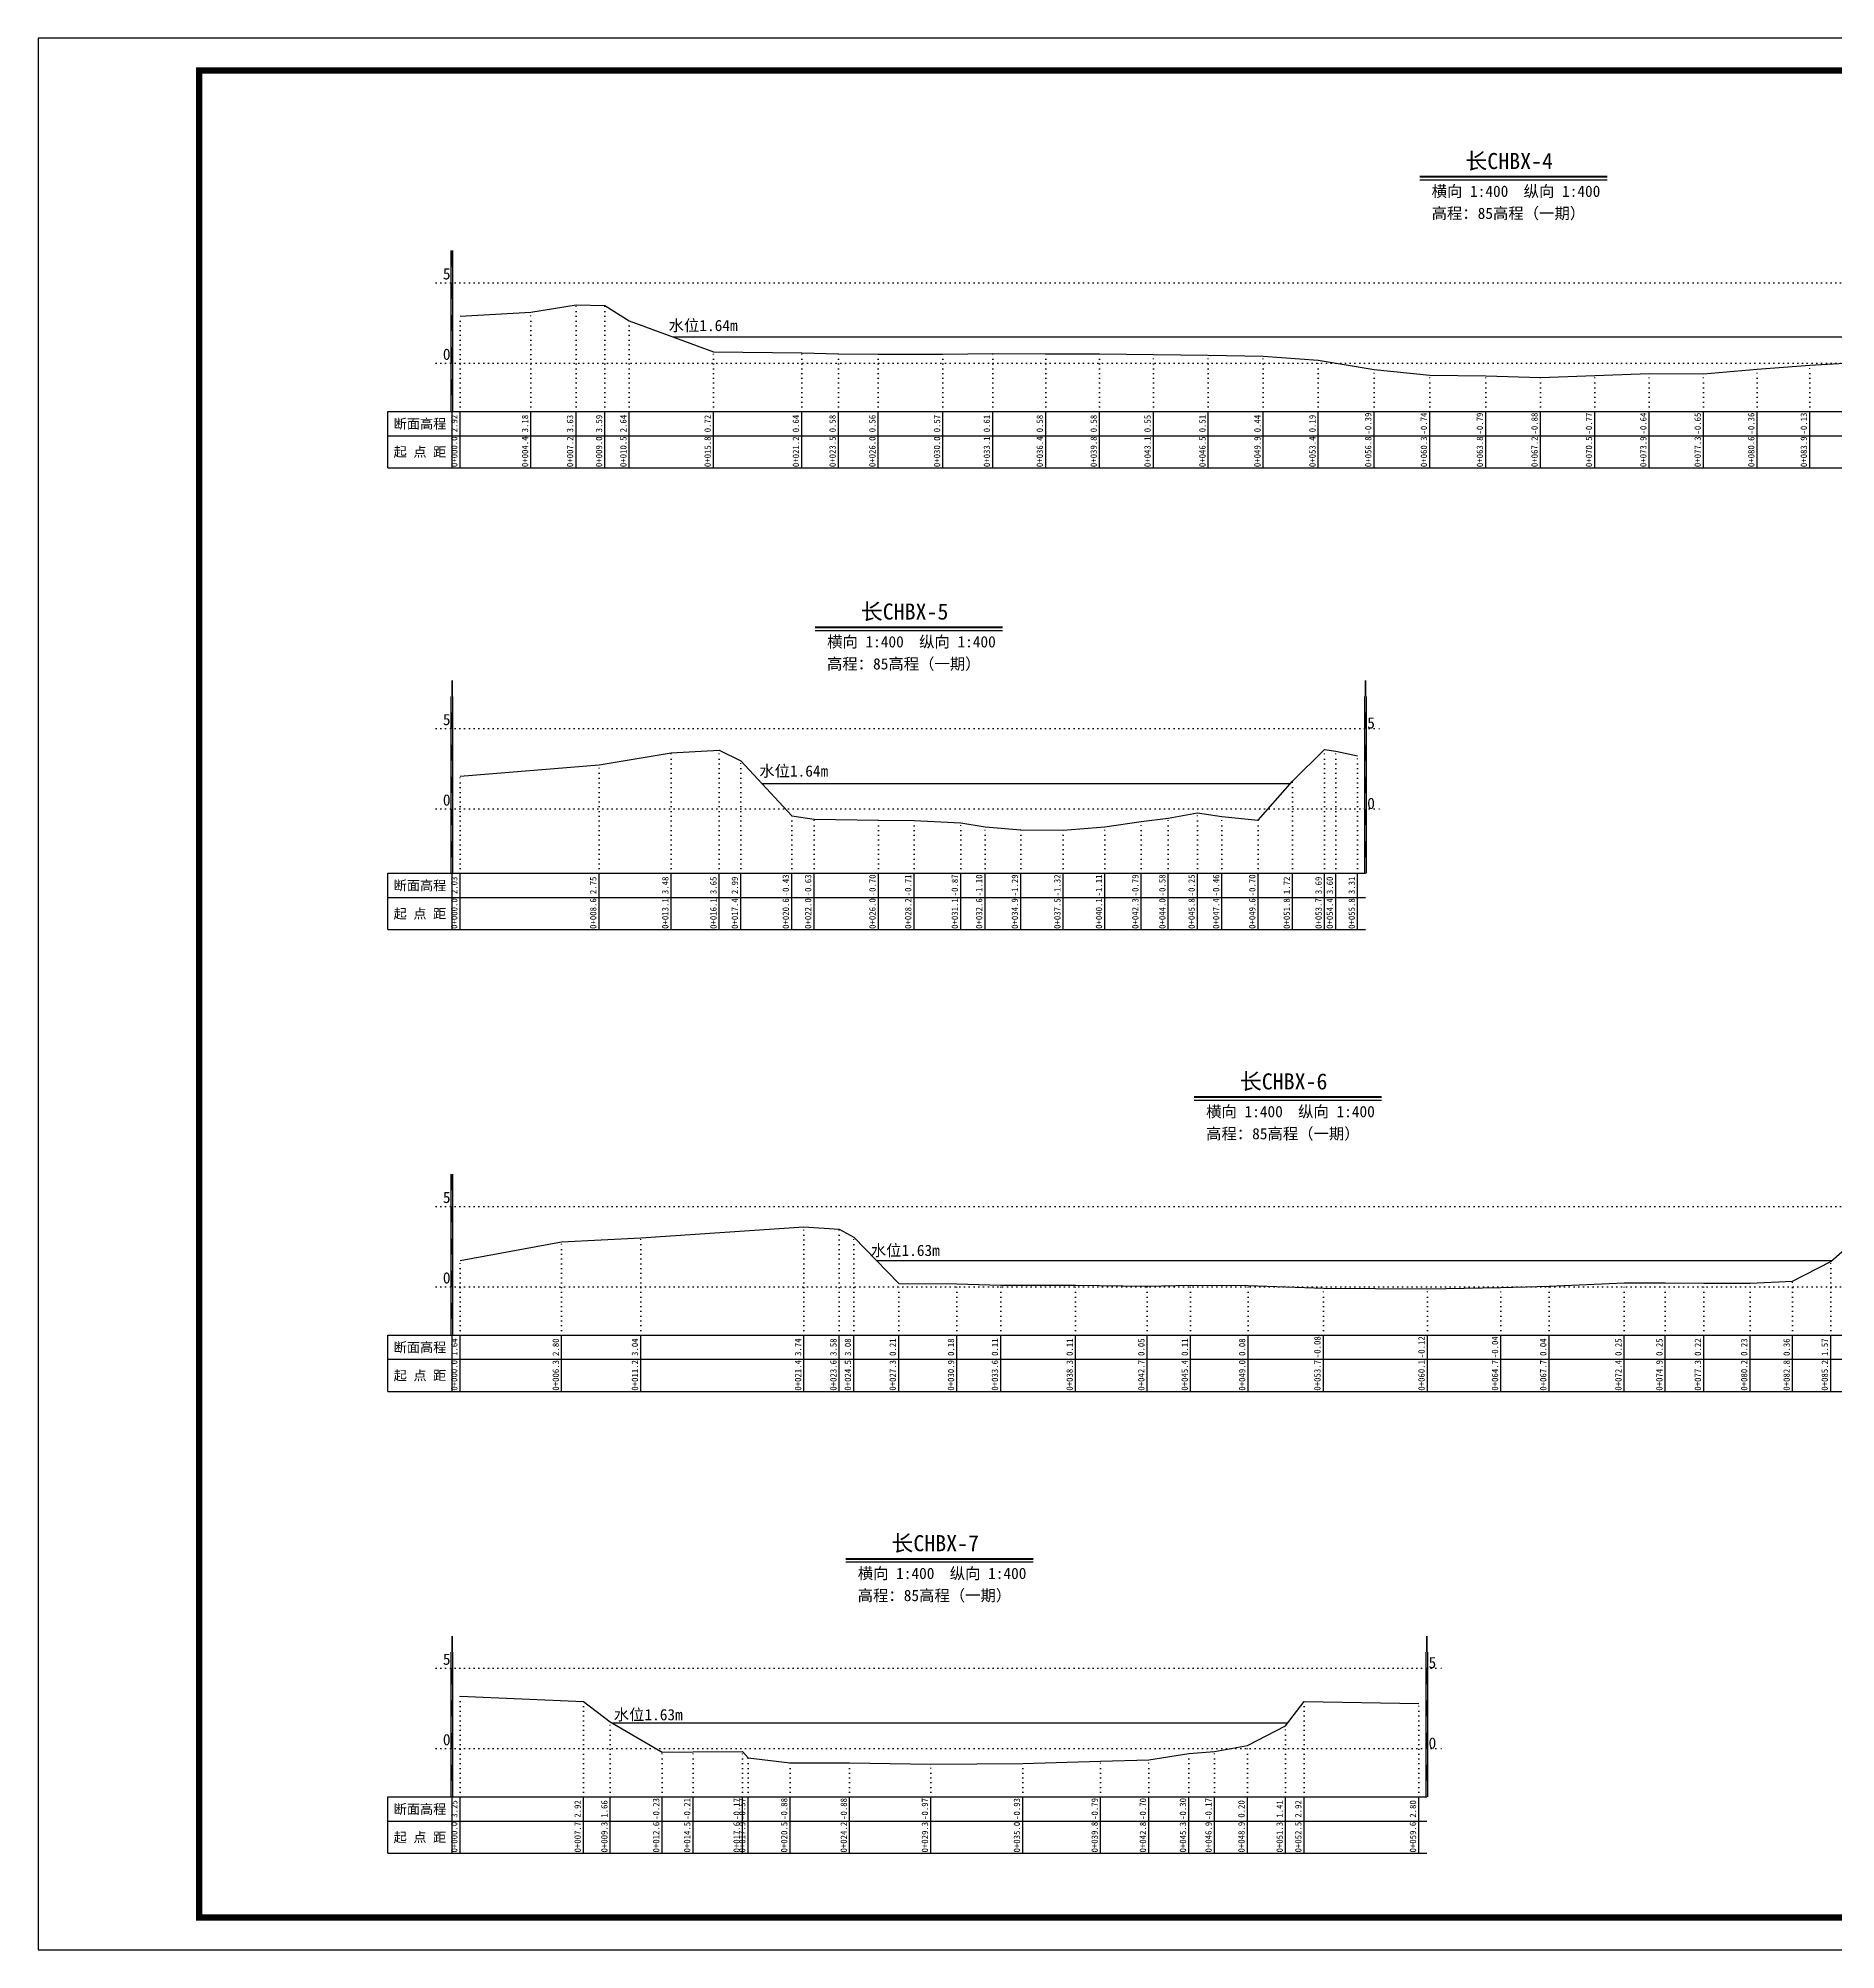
# Model space of a CAD drawing. Header units: millimetres. Extents: x 519117 to 522689, y 3371934 to 3372232.
# Drawn here: x 519566.9 to 519846.3, y 3371934.2 to 3372231.2 of the extents above; entities that cross this region are included whole.
import ezdxf
from ezdxf.enums import TextEntityAlignment as Align

# ---------------------------------------------------------------- set-up
doc = ezdxf.new("R2010")
doc.units = ezdxf.units.MM
doc.header["$LTSCALE"] = 0.4
doc.header["$MEASUREMENT"] = 0
doc.linetypes.add('X4', pattern=[1.6, 0, -1.6])
for name, color, linetype in [('DMX', 1, 'Continuous'), ('zdm1', 5, 'Continuous'), ('ZDMT5', 3, 'Continuous'), ('图框', 7, 'Continuous'), ('断面名称', 5, 'Continuous'), ('比例尺', 3, 'Continuous'), ('水位', 7, 'Continuous')]:
    doc.layers.add(name, color=color, linetype=linetype)
doc.styles.add('HDM', font='仿宋_GB2312.ttf')

msp = doc.modelspace()

# ---------------------------------------------------------------- linework, layer by layer
at = {"layer": 'DMX', "linetype": 'Continuous', "flags": 128}
for points in [[(519632.46, 3372187.97), (519643.46, 3372188.62), (519650.46, 3372189.75), (519654.96, 3372189.65), (519658.73, 3372187.27), (519671.83, 3372182.47), (519685.56, 3372182.27), (519691.26, 3372182.12), (519697.43, 3372182.07), (519707.48, 3372182.1), (519715.23, 3372182.2), (519723.46, 3372182.12), (519731.83, 3372182.12), (519740.21, 3372182.05), (519748.73, 3372181.95), (519757.28, 3372181.77), (519765.83, 3372181.15), (519774.51, 3372179.7), (519783.16, 3372178.82), (519791.86, 3372178.7), (519800.36, 3372178.47), (519808.81, 3372178.75), (519817.26, 3372179.07), (519825.71, 3372179.05), (519834.03, 3372179.77), (519842.21, 3372180.35), (519850.36, 3372180.85)], [(519632.46, 3372116.5), (519654.06, 3372118.3), (519665.26, 3372120.12), (519672.73, 3372120.55), (519676.06, 3372118.9), (519683.98, 3372110.35), (519687.46, 3372109.85), (519697.46, 3372109.67), (519703.01, 3372109.65), (519710.26, 3372109.25), (519714.03, 3372108.67), (519719.58, 3372108.2), (519726.18, 3372108.12), (519732.66, 3372108.65), (519738.31, 3372109.45), (519742.51, 3372109.97), (519747.06, 3372110.8), (519750.86, 3372110.27), (519756.48, 3372109.67), (519761.83, 3372115.72), (519766.78, 3372120.65), (519768.53, 3372120.42), (519771.93, 3372119.7)], [(519632.46, 3372041.27), (519648.23, 3372044.17), (519660.53, 3372044.77), (519685.88, 3372046.52), (519691.38, 3372046.12), (519693.63, 3372044.87), (519700.61, 3372037.7), (519709.66, 3372037.62), (519716.48, 3372037.45), (519728.11, 3372037.45), (519739.23, 3372037.3), (519745.98, 3372037.45), (519754.91, 3372037.37), (519766.61, 3372036.97), (519782.78, 3372036.87), (519794.21, 3372037.07), (519801.71, 3372037.27), (519813.38, 3372037.8), (519819.76, 3372037.8), (519825.73, 3372037.72), (519832.93, 3372037.75), (519839.53, 3372038.07), (519845.46, 3372041.1), (519848.51, 3372043.75)], [(519632.46, 3371973.55), (519651.63, 3371972.72), (519655.78, 3371969.57), (519663.83, 3371964.85), (519668.66, 3371964.9), (519676.33, 3371965), (519677.21, 3371964), (519683.73, 3371963.22), (519692.98, 3371963.22), (519705.61, 3371963), (519719.91, 3371963.1), (519731.98, 3371963.45), (519739.48, 3371963.67), (519745.71, 3371964.67), (519749.68, 3371965), (519754.81, 3371965.92), (519760.73, 3371968.95), (519763.63, 3371972.72), (519781.46, 3371972.42)]]:
    msp.add_lwpolyline(points, dxfattribs=at)
at = {"layer": 'zdm1', "linetype": 'Continuous'}
for p, q in [((519631.08, 3372173.17), (519631.08, 3372198.17)), ((519631.33, 3372173.17), (519631.33, 3372198.17)), ((519621.21, 3372164.42), (519621.21, 3372173.17)), ((519621.21, 3372173.17), (519632.46, 3372173.17)), ((519631.21, 3372164.42), (519631.21, 3372173.17)), ((519632.46, 3372173.17), (519961.11, 3372173.17)), ((519621.21, 3372169.42), (519961.11, 3372169.42)), ((519621.21, 3372164.42), (519961.11, 3372164.42)), ((519631.08, 3372101.42), (519631.08, 3372128.92)), ((519631.33, 3372101.42), (519631.33, 3372128.92)), ((519773.06, 3372101.42), (519773.06, 3372128.92)), ((519773.31, 3372101.42), (519773.31, 3372128.92)), ((519621.21, 3372092.67), (519621.21, 3372101.42)), ((519621.21, 3372101.42), (519632.46, 3372101.42)), ((519631.21, 3372092.67), (519631.21, 3372101.42)), ((519632.46, 3372101.42), (519773.18, 3372101.42)), ((519621.21, 3372097.67), (519773.18, 3372097.67)), ((519621.21, 3372092.67), (519773.18, 3372092.67)), ((519631.08, 3372029.67), (519631.08, 3372054.67)), ((519631.33, 3372029.67), (519631.33, 3372054.67)), ((519621.21, 3372020.92), (519621.21, 3372029.67)), ((519621.21, 3372029.67), (519632.46, 3372029.67)), ((519631.21, 3372020.92), (519631.21, 3372029.67)), ((519632.46, 3372029.67), (519891.01, 3372029.67)), ((519621.21, 3372025.92), (519891.01, 3372025.92)), ((519621.21, 3372020.92), (519891.01, 3372020.92)), ((519631.08, 3371957.92), (519631.08, 3371980.42)), ((519631.33, 3371957.92), (519631.33, 3371980.42)), ((519782.58, 3371957.92), (519782.58, 3371980.42)), ((519782.83, 3371957.92), (519782.83, 3371980.42)), ((519621.21, 3371949.17), (519621.21, 3371957.92)), ((519621.21, 3371957.92), (519632.46, 3371957.92)), ((519631.21, 3371949.17), (519631.21, 3371957.92)), ((519632.46, 3371957.92), (519782.71, 3371957.92)), ((519621.21, 3371954.17), (519782.71, 3371954.17)), ((519621.21, 3371949.17), (519782.71, 3371949.17))]:
    msp.add_line(p, q, dxfattribs=at)
at = {"layer": 'zdm1', "linetype": 'X4'}
for p, q in [((519628.71, 3372193.17), (519963.61, 3372193.17)), ((519628.71, 3372180.67), (519963.61, 3372180.67)), ((519628.71, 3372123.92), (519775.68, 3372123.92)), ((519628.71, 3372111.42), (519775.68, 3372111.42)), ((519628.71, 3372049.67), (519893.51, 3372049.67)), ((519628.71, 3372037.17), (519893.51, 3372037.17)), ((519628.71, 3371977.92), (519785.21, 3371977.92)), ((519628.71, 3371965.42), (519785.21, 3371965.42))]:
    msp.add_line(p, q, dxfattribs=at)
at = {"layer": 'zdm1', "linetype": 'Continuous', "flags": 128}
for points in [[(519631.21, 3372195.67, 0.25, 0.25, 0), (519631.21, 3372198.17, 0.25, 0.25, 0)], [(519631.21, 3372190.67, 0.25, 0.25, 0), (519631.21, 3372193.17, 0.25, 0.25, 0)], [(519631.21, 3372185.67, 0.25, 0.25, 0), (519631.21, 3372188.17, 0.25, 0.25, 0)], [(519631.21, 3372180.67, 0.25, 0.25, 0), (519631.21, 3372183.17, 0.25, 0.25, 0)], [(519631.21, 3372175.67, 0.25, 0.25, 0), (519631.21, 3372178.17, 0.25, 0.25, 0)], [(519631.21, 3372128.92, 0.25, 0.25, 0), (519631.21, 3372131.42, 0.25, 0.25, 0)], [(519773.18, 3372128.92, 0.25, 0.25, 0), (519773.18, 3372131.42, 0.25, 0.25, 0)], [(519631.21, 3372123.92, 0.25, 0.25, 0), (519631.21, 3372126.42, 0.25, 0.25, 0)], [(519773.18, 3372123.92, 0.25, 0.25, 0), (519773.18, 3372126.42, 0.25, 0.25, 0)], [(519631.21, 3372118.92, 0.25, 0.25, 0), (519631.21, 3372121.42, 0.25, 0.25, 0)], [(519773.18, 3372118.92, 0.25, 0.25, 0), (519773.18, 3372121.42, 0.25, 0.25, 0)], [(519631.21, 3372113.92, 0.25, 0.25, 0), (519631.21, 3372116.42, 0.25, 0.25, 0)], [(519773.18, 3372113.92, 0.25, 0.25, 0), (519773.18, 3372116.42, 0.25, 0.25, 0)], [(519631.21, 3372108.92, 0.25, 0.25, 0), (519631.21, 3372111.42, 0.25, 0.25, 0)], [(519773.18, 3372108.92, 0.25, 0.25, 0), (519773.18, 3372111.42, 0.25, 0.25, 0)], [(519631.21, 3372103.92, 0.25, 0.25, 0), (519631.21, 3372106.42, 0.25, 0.25, 0)], [(519773.18, 3372103.92, 0.25, 0.25, 0), (519773.18, 3372106.42, 0.25, 0.25, 0)], [(519631.21, 3372052.17, 0.25, 0.25, 0), (519631.21, 3372054.67, 0.25, 0.25, 0)], [(519631.21, 3372047.17, 0.25, 0.25, 0), (519631.21, 3372049.67, 0.25, 0.25, 0)], [(519631.21, 3372042.17, 0.25, 0.25, 0), (519631.21, 3372044.67, 0.25, 0.25, 0)], [(519631.21, 3372037.17, 0.25, 0.25, 0), (519631.21, 3372039.67, 0.25, 0.25, 0)], [(519631.21, 3372032.17, 0.25, 0.25, 0), (519631.21, 3372034.67, 0.25, 0.25, 0)], [(519631.21, 3371980.42, 0.25, 0.25, 0), (519631.21, 3371982.92, 0.25, 0.25, 0)], [(519782.71, 3371980.42, 0.25, 0.25, 0), (519782.71, 3371982.92, 0.25, 0.25, 0)], [(519631.21, 3371975.42, 0.25, 0.25, 0), (519631.21, 3371977.92, 0.25, 0.25, 0)], [(519782.71, 3371975.42, 0.25, 0.25, 0), (519782.71, 3371977.92, 0.25, 0.25, 0)], [(519631.21, 3371970.42, 0.25, 0.25, 0), (519631.21, 3371972.92, 0.25, 0.25, 0)], [(519782.71, 3371970.42, 0.25, 0.25, 0), (519782.71, 3371972.92, 0.25, 0.25, 0)], [(519631.21, 3371965.42, 0.25, 0.25, 0), (519631.21, 3371967.92, 0.25, 0.25, 0)], [(519782.71, 3371965.42, 0.25, 0.25, 0), (519782.71, 3371967.92, 0.25, 0.25, 0)], [(519631.21, 3371960.42, 0.25, 0.25, 0), (519631.21, 3371962.92, 0.25, 0.25, 0)], [(519782.71, 3371960.42, 0.25, 0.25, 0), (519782.71, 3371962.92, 0.25, 0.25, 0)]]:
    msp.add_lwpolyline(points, format="xyseb", dxfattribs=at)
at = {"layer": 'ZDMT5', "linetype": 'X4'}
for p, q in [((519643.46, 3372173.17), (519643.46, 3372188.62)), ((519650.46, 3372173.17), (519650.46, 3372189.75)), ((519654.96, 3372173.17), (519654.96, 3372189.65)), ((519632.46, 3372173.17), (519632.46, 3372187.97)), ((519658.73, 3372173.17), (519658.73, 3372187.27)), ((519671.83, 3372173.17), (519671.83, 3372182.47)), ((519685.56, 3372173.17), (519685.56, 3372182.27)), ((519691.26, 3372173.17), (519691.26, 3372182.12)), ((519697.43, 3372173.17), (519697.43, 3372182.07)), ((519707.48, 3372173.17), (519707.48, 3372182.1)), ((519715.23, 3372173.17), (519715.23, 3372182.2)), ((519723.46, 3372173.17), (519723.46, 3372182.12)), ((519731.83, 3372173.17), (519731.83, 3372182.12)), ((519740.21, 3372173.17), (519740.21, 3372182.05)), ((519748.73, 3372173.17), (519748.73, 3372181.95)), ((519757.28, 3372173.17), (519757.28, 3372181.77)), ((519765.83, 3372173.17), (519765.83, 3372181.15)), ((519774.51, 3372173.17), (519774.51, 3372179.7)), ((519834.03, 3372173.17), (519834.03, 3372179.77)), ((519842.21, 3372173.17), (519842.21, 3372180.35)), ((519783.16, 3372173.17), (519783.16, 3372178.82)), ((519791.86, 3372173.17), (519791.86, 3372178.7)), ((519800.36, 3372173.17), (519800.36, 3372178.47)), ((519808.81, 3372173.17), (519808.81, 3372178.75)), ((519817.26, 3372173.17), (519817.26, 3372179.07)), ((519825.71, 3372173.17), (519825.71, 3372179.05)), ((519672.73, 3372101.42), (519672.73, 3372120.55)), ((519766.78, 3372101.42), (519766.78, 3372120.65)), ((519768.53, 3372101.42), (519768.53, 3372120.42)), ((519654.06, 3372101.42), (519654.06, 3372118.3)), ((519665.26, 3372101.42), (519665.26, 3372120.12)), ((519676.06, 3372101.42), (519676.06, 3372118.9)), ((519771.93, 3372101.42), (519771.93, 3372119.7)), ((519632.46, 3372101.42), (519632.46, 3372116.5)), ((519761.83, 3372101.42), (519761.83, 3372115.72)), ((519683.98, 3372101.42), (519683.98, 3372110.35)), ((519687.46, 3372101.42), (519687.46, 3372109.85)), ((519697.46, 3372101.42), (519697.46, 3372109.67)), ((519703.01, 3372101.42), (519703.01, 3372109.65)), ((519710.26, 3372101.42), (519710.26, 3372109.25)), ((519714.03, 3372101.42), (519714.03, 3372108.67)), ((519732.66, 3372101.42), (519732.66, 3372108.65)), ((519738.31, 3372101.42), (519738.31, 3372109.45)), ((519742.51, 3372101.42), (519742.51, 3372109.97)), ((519747.06, 3372101.42), (519747.06, 3372110.8)), ((519750.86, 3372101.42), (519750.86, 3372110.27)), ((519756.48, 3372101.42), (519756.48, 3372109.67)), ((519719.58, 3372101.42), (519719.58, 3372108.2)), ((519726.18, 3372101.42), (519726.18, 3372108.12)), ((519685.88, 3372029.67), (519685.88, 3372046.52)), ((519691.38, 3372029.67), (519691.38, 3372046.12)), ((519648.23, 3372029.67), (519648.23, 3372044.17)), ((519660.53, 3372029.67), (519660.53, 3372044.77)), ((519693.63, 3372029.67), (519693.63, 3372044.87)), ((519632.46, 3372029.67), (519632.46, 3372041.27)), ((519845.46, 3372029.67), (519845.46, 3372041.1)), ((519700.61, 3372029.67), (519700.61, 3372037.7)), ((519709.66, 3372029.67), (519709.66, 3372037.62)), ((519716.48, 3372029.67), (519716.48, 3372037.45)), ((519728.11, 3372029.67), (519728.11, 3372037.45)), ((519739.23, 3372029.67), (519739.23, 3372037.3)), ((519745.98, 3372029.67), (519745.98, 3372037.45)), ((519754.91, 3372029.67), (519754.91, 3372037.37)), ((519794.21, 3372029.67), (519794.21, 3372037.07)), ((519801.71, 3372029.67), (519801.71, 3372037.27)), ((519813.38, 3372029.67), (519813.38, 3372037.8)), ((519819.76, 3372029.67), (519819.76, 3372037.8)), ((519825.73, 3372029.67), (519825.73, 3372037.72)), ((519832.93, 3372029.67), (519832.93, 3372037.75)), ((519839.53, 3372029.67), (519839.53, 3372038.07)), ((519766.61, 3372029.67), (519766.61, 3372036.97)), ((519782.78, 3372029.67), (519782.78, 3372036.87)), ((519632.46, 3371957.92), (519632.46, 3371973.55)), ((519651.63, 3371957.92), (519651.63, 3371972.72)), ((519763.63, 3371957.92), (519763.63, 3371972.72)), ((519781.46, 3371957.92), (519781.46, 3371972.42)), ((519655.78, 3371957.92), (519655.78, 3371969.57)), ((519760.73, 3371957.92), (519760.73, 3371968.95)), ((519754.81, 3371957.92), (519754.81, 3371965.92)), ((519663.83, 3371957.92), (519663.83, 3371964.85)), ((519668.66, 3371957.92), (519668.66, 3371964.9)), ((519676.33, 3371957.92), (519676.33, 3371965)), ((519677.21, 3371957.92), (519677.21, 3371964)), ((519683.73, 3371957.92), (519683.73, 3371963.22)), ((519692.98, 3371957.92), (519692.98, 3371963.22)), ((519705.61, 3371957.92), (519705.61, 3371963)), ((519719.91, 3371957.92), (519719.91, 3371963.1)), ((519731.98, 3371957.92), (519731.98, 3371963.45)), ((519739.48, 3371957.92), (519739.48, 3371963.67)), ((519745.71, 3371957.92), (519745.71, 3371964.67)), ((519749.68, 3371957.92), (519749.68, 3371965))]:
    msp.add_line(p, q, dxfattribs=at)
at = {"layer": 'ZDMT5', "linetype": 'Continuous'}
for p, q in [((519632.46, 3372164.42), (519632.46, 3372173.17)), ((519643.46, 3372164.42), (519643.46, 3372173.17)), ((519650.46, 3372164.42), (519650.46, 3372173.17)), ((519654.96, 3372164.42), (519654.96, 3372173.17)), ((519658.73, 3372164.42), (519658.73, 3372173.17)), ((519671.83, 3372164.42), (519671.83, 3372173.17)), ((519685.56, 3372164.42), (519685.56, 3372173.17)), ((519691.26, 3372164.42), (519691.26, 3372173.17)), ((519697.43, 3372164.42), (519697.43, 3372173.17)), ((519707.48, 3372164.42), (519707.48, 3372173.17)), ((519715.23, 3372164.42), (519715.23, 3372173.17)), ((519723.46, 3372164.42), (519723.46, 3372173.17)), ((519731.83, 3372164.42), (519731.83, 3372173.17)), ((519740.21, 3372164.42), (519740.21, 3372173.17)), ((519748.73, 3372164.42), (519748.73, 3372173.17)), ((519757.28, 3372164.42), (519757.28, 3372173.17)), ((519765.83, 3372164.42), (519765.83, 3372173.17)), ((519774.51, 3372164.42), (519774.51, 3372173.17)), ((519783.16, 3372164.42), (519783.16, 3372173.17)), ((519791.86, 3372164.42), (519791.86, 3372173.17)), ((519800.36, 3372164.42), (519800.36, 3372173.17)), ((519808.81, 3372164.42), (519808.81, 3372173.17)), ((519817.26, 3372164.42), (519817.26, 3372173.17)), ((519825.71, 3372164.42), (519825.71, 3372173.17)), ((519834.03, 3372164.42), (519834.03, 3372173.17)), ((519842.21, 3372164.42), (519842.21, 3372173.17)), ((519632.46, 3372092.67), (519632.46, 3372101.42)), ((519654.06, 3372092.67), (519654.06, 3372101.42)), ((519665.26, 3372092.67), (519665.26, 3372101.42)), ((519672.73, 3372092.67), (519672.73, 3372101.42)), ((519676.06, 3372092.67), (519676.06, 3372101.42)), ((519683.98, 3372092.67), (519683.98, 3372101.42)), ((519687.46, 3372092.67), (519687.46, 3372101.42)), ((519697.46, 3372092.67), (519697.46, 3372101.42)), ((519703.01, 3372092.67), (519703.01, 3372101.42)), ((519710.26, 3372092.67), (519710.26, 3372101.42)), ((519714.03, 3372092.67), (519714.03, 3372101.42)), ((519719.58, 3372092.67), (519719.58, 3372101.42)), ((519726.18, 3372092.67), (519726.18, 3372101.42)), ((519732.66, 3372092.67), (519732.66, 3372101.42)), ((519738.31, 3372092.67), (519738.31, 3372101.42)), ((519742.51, 3372092.67), (519742.51, 3372101.42)), ((519747.06, 3372092.67), (519747.06, 3372101.42)), ((519750.86, 3372092.67), (519750.86, 3372101.42)), ((519756.48, 3372092.67), (519756.48, 3372101.42)), ((519761.83, 3372092.67), (519761.83, 3372101.42)), ((519766.78, 3372092.67), (519766.78, 3372101.42)), ((519768.53, 3372092.67), (519768.53, 3372101.42)), ((519771.93, 3372092.67), (519771.93, 3372101.42)), ((519632.46, 3372020.92), (519632.46, 3372029.67)), ((519648.23, 3372020.92), (519648.23, 3372029.67)), ((519660.53, 3372020.92), (519660.53, 3372029.67)), ((519685.88, 3372020.92), (519685.88, 3372029.67)), ((519691.38, 3372020.92), (519691.38, 3372029.67)), ((519693.63, 3372020.92), (519693.63, 3372029.67)), ((519700.61, 3372020.92), (519700.61, 3372029.67)), ((519709.66, 3372020.92), (519709.66, 3372029.67)), ((519716.48, 3372020.92), (519716.48, 3372029.67)), ((519728.11, 3372020.92), (519728.11, 3372029.67)), ((519739.23, 3372020.92), (519739.23, 3372029.67)), ((519745.98, 3372020.92), (519745.98, 3372029.67)), ((519754.91, 3372020.92), (519754.91, 3372029.67)), ((519766.61, 3372020.92), (519766.61, 3372029.67)), ((519782.78, 3372020.92), (519782.78, 3372029.67)), ((519794.21, 3372020.92), (519794.21, 3372029.67)), ((519801.71, 3372020.92), (519801.71, 3372029.67)), ((519813.38, 3372020.92), (519813.38, 3372029.67)), ((519819.76, 3372020.92), (519819.76, 3372029.67)), ((519825.73, 3372020.92), (519825.73, 3372029.67)), ((519832.93, 3372020.92), (519832.93, 3372029.67)), ((519839.53, 3372020.92), (519839.53, 3372029.67)), ((519845.46, 3372020.92), (519845.46, 3372029.67)), ((519632.46, 3371949.17), (519632.46, 3371957.92)), ((519651.63, 3371949.17), (519651.63, 3371957.92)), ((519655.78, 3371949.17), (519655.78, 3371957.92)), ((519663.83, 3371949.17), (519663.83, 3371957.92)), ((519668.66, 3371949.17), (519668.66, 3371957.92)), ((519676.33, 3371949.17), (519676.33, 3371957.92)), ((519677.21, 3371949.17), (519677.21, 3371957.92)), ((519683.73, 3371949.17), (519683.73, 3371957.92)), ((519692.98, 3371949.17), (519692.98, 3371957.92)), ((519705.61, 3371949.17), (519705.61, 3371957.92)), ((519719.91, 3371949.17), (519719.91, 3371957.92)), ((519731.98, 3371949.17), (519731.98, 3371957.92)), ((519739.48, 3371949.17), (519739.48, 3371957.92)), ((519745.71, 3371949.17), (519745.71, 3371957.92)), ((519749.68, 3371949.17), (519749.68, 3371957.92)), ((519754.81, 3371949.17), (519754.81, 3371957.92)), ((519760.73, 3371949.17), (519760.73, 3371957.92)), ((519763.63, 3371949.17), (519763.63, 3371957.92)), ((519781.46, 3371949.17), (519781.46, 3371957.92))]:
    msp.add_line(p, q, dxfattribs=at)
at = {"layer": '图框', "flags": 128}
msp.add_lwpolyline([(519566.88, 3371934.17), (519986.88, 3371934.17), (519986.88, 3372231.17), (519566.88, 3372231.17)], close=True, dxfattribs=at)
at = {"layer": '图框', "const_width": 1, "flags": 128}
msp.add_lwpolyline([(519591.88, 3371939.17), (519981.88, 3371939.17), (519981.88, 3372226.17), (519591.88, 3372226.17)], close=True, dxfattribs=at)
at = {"layer": '比例尺', "color": 3, "linetype": 'Continuous', "lineweight": 40}
for p, q in [((519781.59, 3372209.67), (519810.72, 3372209.67)), ((519687.63, 3372139.67), (519716.75, 3372139.67)), ((519746.54, 3372066.67), (519775.67, 3372066.67)), ((519692.39, 3371994.92), (519721.52, 3371994.92))]:
    msp.add_line(p, q, dxfattribs=at)
at = {"layer": '比例尺', "color": 3, "linetype": 'Continuous'}
for p, q in [((519781.59, 3372209.17), (519810.72, 3372209.17)), ((519687.63, 3372139.17), (519716.75, 3372139.17)), ((519746.54, 3372066.17), (519775.67, 3372066.17)), ((519692.39, 3371994.42), (519721.52, 3371994.42))]:
    msp.add_line(p, q, dxfattribs=at)
at = {"layer": '水位', "color": 6, "linetype": 'Continuous'}
for p, q in [((519665.55, 3372184.77), (519944.34, 3372184.77)), ((519679.3, 3372115.4), (519761.54, 3372115.4)), ((519697.15, 3372041.25), (519845.63, 3372041.25)), ((519655.99, 3371969.45), (519761.11, 3371969.45))]:
    msp.add_line(p, q, dxfattribs=at)

# ---------------------------------------------------------------- texts
at = {"layer": 'zdm1', "linetype": 'Continuous', "style": 'HDM'}
for s, p in [('5', (519630.96, 3372193.17)), ('0', (519630.96, 3372180.67)), ('5', (519630.96, 3372123.92)), ('0', (519630.96, 3372111.42)), ('5', (519630.96, 3372049.67)), ('0', (519630.96, 3372037.17)), ('5', (519630.96, 3371977.92)), ('0', (519630.96, 3371965.42))]:
    msp.add_text(s, height=1.75, dxfattribs=at).set_placement(p, align=Align.BOTTOM_RIGHT)
for s, p in [('断面高程', (519626.21, 3372171.3)), ('起 点 距', (519626.21, 3372166.92)), ('断面高程', (519626.21, 3372099.55)), ('起 点 距', (519626.21, 3372095.17)), ('断面高程', (519626.21, 3372027.8)), ('起 点 距', (519626.21, 3372023.42)), ('断面高程', (519626.21, 3371956.05)), ('起 点 距', (519626.21, 3371951.67))]:
    msp.add_text(s, height=1.5, dxfattribs=at).set_placement(p, align=Align.MIDDLE)
for s, p in [('5', (519773.43, 3372123.92)), ('0', (519773.43, 3372111.42)), ('5', (519782.96, 3371977.92)), ('0', (519782.96, 3371965.42))]:
    msp.add_text(s, height=1.75, dxfattribs=at).set_placement(p)
at = {"layer": 'ZDMT5', "linetype": 'Continuous', "style": 'HDM'}
for s, p in [('2.92', (519632.33, 3372171.3)), ('3.18', (519643.33, 3372171.3)), ('3.63', (519650.33, 3372171.3)), ('3.59', (519654.83, 3372171.3)), ('2.64', (519658.61, 3372171.3)), ('0.72', (519671.71, 3372171.3)), ('0.64', (519685.43, 3372171.3)), ('0.58', (519691.13, 3372171.3)), ('0.56', (519697.31, 3372171.3)), ('0.57', (519707.36, 3372171.3)), ('0.61', (519715.11, 3372171.3)), ('0.58', (519723.33, 3372171.3)), ('0.58', (519731.71, 3372171.3)), ('0.55', (519740.08, 3372171.3)), ('0.51', (519748.61, 3372171.3)), ('0.44', (519757.16, 3372171.3)), ('0.19', (519765.71, 3372171.3)), ('-0.39', (519774.38, 3372171.3)), ('-0.74', (519783.03, 3372171.3)), ('-0.79', (519791.73, 3372171.3)), ('-0.88', (519800.23, 3372171.3)), ('-0.77', (519808.68, 3372171.3)), ('-0.64', (519817.13, 3372171.3)), ('-0.65', (519825.58, 3372171.3)), ('-0.36', (519833.91, 3372171.3)), ('-0.13', (519842.08, 3372171.3)), ('0+000.0', (519632.33, 3372166.92)), ('0+004.4', (519643.33, 3372166.92)), ('0+007.2', (519650.33, 3372166.92)), ('0+009.0', (519654.83, 3372166.92)), ('0+010.5', (519658.61, 3372166.92)), ('0+015.8', (519671.71, 3372166.92)), ('0+021.2', (519685.43, 3372166.92)), ('0+023.5', (519691.13, 3372166.92)), ('0+026.0', (519697.31, 3372166.92)), ('0+030.0', (519707.36, 3372166.92)), ('0+033.1', (519715.11, 3372166.92)), ('0+036.4', (519723.33, 3372166.92)), ('0+039.8', (519731.71, 3372166.92)), ('0+043.1', (519740.08, 3372166.92)), ('0+046.5', (519748.61, 3372166.92)), ('0+049.9', (519757.16, 3372166.92)), ('0+053.4', (519765.71, 3372166.92)), ('0+056.8', (519774.38, 3372166.92)), ('0+060.3', (519783.03, 3372166.92)), ('0+063.8', (519791.73, 3372166.92)), ('0+067.2', (519800.23, 3372166.92)), ('0+070.5', (519808.68, 3372166.92)), ('0+073.9', (519817.13, 3372166.92)), ('0+077.3', (519825.58, 3372166.92)), ('0+080.6', (519833.91, 3372166.92)), ('0+083.9', (519842.08, 3372166.92)), ('2.03', (519632.33, 3372099.55)), ('2.75', (519653.93, 3372099.55)), ('3.48', (519665.13, 3372099.55)), ('3.65', (519672.61, 3372099.55)), ('2.99', (519675.93, 3372099.55)), ('-0.43', (519683.86, 3372099.55)), ('-0.63', (519687.33, 3372099.55)), ('-0.70', (519697.33, 3372099.55)), ('-0.71', (519702.88, 3372099.55)), ('-0.87', (519710.13, 3372099.55)), ('-1.10', (519713.91, 3372099.55)), ('-1.29', (519719.46, 3372099.55)), ('-1.32', (519726.06, 3372099.55)), ('-1.11', (519732.53, 3372099.55)), ('-0.79', (519738.18, 3372099.55)), ('-0.58', (519742.38, 3372099.55)), ('-0.25', (519746.93, 3372099.55)), ('-0.46', (519750.73, 3372099.55)), ('-0.70', (519756.36, 3372099.55)), ('1.72', (519761.71, 3372099.55)), ('3.69', (519766.66, 3372099.55)), ('3.60', (519768.41, 3372099.55)), ('3.31', (519771.81, 3372099.55)), ('0+000.0', (519632.33, 3372095.17)), ('0+008.6', (519653.93, 3372095.17)), ('0+013.1', (519665.13, 3372095.17)), ('0+016.1', (519672.61, 3372095.17)), ('0+017.4', (519675.93, 3372095.17)), ('0+020.6', (519683.86, 3372095.17)), ('0+022.0', (519687.33, 3372095.17)), ('0+026.0', (519697.33, 3372095.17)), ('0+028.2', (519702.88, 3372095.17)), ('0+031.1', (519710.13, 3372095.17)), ('0+032.6', (519713.91, 3372095.17)), ('0+034.9', (519719.46, 3372095.17)), ('0+037.5', (519726.06, 3372095.17)), ('0+040.1', (519732.53, 3372095.17)), ('0+042.3', (519738.18, 3372095.17)), ('0+044.0', (519742.38, 3372095.17)), ('0+045.8', (519746.93, 3372095.17)), ('0+047.4', (519750.73, 3372095.17)), ('0+049.6', (519756.36, 3372095.17)), ('0+051.8', (519761.71, 3372095.17)), ('0+053.7', (519766.66, 3372095.17)), ('0+054.4', (519768.41, 3372095.17)), ('0+055.8', (519771.81, 3372095.17)), ('1.64', (519632.33, 3372027.8)), ('2.80', (519648.11, 3372027.8)), ('3.04', (519660.41, 3372027.8)), ('3.74', (519685.76, 3372027.8)), ('3.58', (519691.26, 3372027.8)), ('3.08', (519693.51, 3372027.8)), ('0.21', (519700.48, 3372027.8)), ('0.18', (519709.53, 3372027.8)), ('0.11', (519716.36, 3372027.8)), ('0.11', (519727.98, 3372027.8)), ('0.05', (519739.11, 3372027.8)), ('0.11', (519745.86, 3372027.8)), ('0.08', (519754.78, 3372027.8)), ('-0.08', (519766.48, 3372027.8)), ('-0.12', (519782.66, 3372027.8)), ('-0.04', (519794.08, 3372027.8)), ('0.04', (519801.58, 3372027.8)), ('0.25', (519813.26, 3372027.8)), ('0.25', (519819.63, 3372027.8)), ('0.22', (519825.61, 3372027.8)), ('0.23', (519832.81, 3372027.8)), ('0.36', (519839.41, 3372027.8)), ('1.57', (519845.33, 3372027.8)), ('0+000.0', (519632.33, 3372023.42)), ('0+006.3', (519648.11, 3372023.42)), ('0+011.2', (519660.41, 3372023.42)), ('0+021.4', (519685.76, 3372023.42)), ('0+023.6', (519691.26, 3372023.42)), ('0+024.5', (519693.51, 3372023.42)), ('0+027.3', (519700.48, 3372023.42)), ('0+030.9', (519709.53, 3372023.42)), ('0+033.6', (519716.36, 3372023.42)), ('0+038.3', (519727.98, 3372023.42)), ('0+042.7', (519739.11, 3372023.42)), ('0+045.4', (519745.86, 3372023.42)), ('0+049.0', (519754.78, 3372023.42)), ('0+053.7', (519766.48, 3372023.42)), ('0+060.1', (519782.66, 3372023.42)), ('0+064.7', (519794.08, 3372023.42)), ('0+067.7', (519801.58, 3372023.42)), ('0+072.4', (519813.26, 3372023.42)), ('0+074.9', (519819.63, 3372023.42)), ('0+077.3', (519825.61, 3372023.42)), ('0+080.2', (519832.81, 3372023.42)), ('0+082.8', (519839.41, 3372023.42)), ('0+085.2', (519845.33, 3372023.42)), ('3.25', (519632.33, 3371956.05)), ('2.92', (519651.51, 3371956.05)), ('1.66', (519655.66, 3371956.05)), ('-0.23', (519663.71, 3371956.05)), ('-0.21', (519668.53, 3371956.05)), ('-0.17', (519676.21, 3371956.05)), ('-0.57', (519677.08, 3371956.05)), ('-0.88', (519683.61, 3371956.05)), ('-0.88', (519692.86, 3371956.05)), ('-0.97', (519705.48, 3371956.05)), ('-0.93', (519719.78, 3371956.05)), ('-0.79', (519731.86, 3371956.05)), ('-0.70', (519739.36, 3371956.05)), ('-0.30', (519745.58, 3371956.05)), ('-0.17', (519749.56, 3371956.05)), ('0.20', (519754.68, 3371956.05)), ('1.41', (519760.61, 3371956.05)), ('2.92', (519763.51, 3371956.05)), ('2.80', (519781.33, 3371956.05)), ('0+000.0', (519632.33, 3371951.67)), ('0+007.7', (519651.51, 3371951.67)), ('0+009.3', (519655.66, 3371951.67)), ('0+012.6', (519663.71, 3371951.67)), ('0+014.5', (519668.53, 3371951.67)), ('0+017.6', (519676.21, 3371951.67)), ('0+017.9', (519677.08, 3371951.67)), ('0+020.5', (519683.61, 3371951.67)), ('0+024.2', (519692.86, 3371951.67)), ('0+029.3', (519705.48, 3371951.67)), ('0+035.0', (519719.78, 3371951.67)), ('0+039.8', (519731.86, 3371951.67)), ('0+042.8', (519739.36, 3371951.67)), ('0+045.3', (519745.58, 3371951.67)), ('0+046.9', (519749.56, 3371951.67)), ('0+048.9', (519754.68, 3371951.67)), ('0+051.3', (519760.61, 3371951.67)), ('0+052.5', (519763.51, 3371951.67)), ('0+059.6', (519781.33, 3371951.67))]:
    msp.add_text(s, height=1, rotation=90, dxfattribs=at).set_placement(p, align=Align.BOTTOM_CENTER)
at = {"layer": '断面名称', "color": 5, "linetype": 'Continuous', "style": 'HDM'}
for s, p in [('长CHBX-4', (519795.49, 3372212.14)), ('长CHBX-5', (519701.53, 3372142.14)), ('长CHBX-6', (519760.44, 3372069.14)), ('长CHBX-7', (519706.29, 3371997.39))]:
    msp.add_text(s, height=2.5, dxfattribs=at).set_placement(p, align=Align.MIDDLE)
at = {"layer": '比例尺', "color": 3, "linetype": 'Continuous', "style": 'HDM'}
for s, p in [('横向 1:400  纵向 1:400', (519809.66, 3372206)), ('高程：85高程（一期）', (519807.3, 3372202.57)), ('横向 1:400  纵向 1:400', (519715.7, 3372136)), ('高程：85高程（一期）', (519713.33, 3372132.57)), ('横向 1:400  纵向 1:400', (519774.61, 3372063)), ('高程：85高程（一期）', (519772.25, 3372059.57)), ('横向 1:400  纵向 1:400', (519720.46, 3371991.25)), ('高程：85高程（一期）', (519718.1, 3371987.82))]:
    msp.add_text(s, height=1.75, dxfattribs=at).set_placement(p, align=Align.BOTTOM_RIGHT)
at = {"layer": '水位', "color": 6, "linetype": 'Continuous', "style": 'HDM'}
for s, p in [('水位1.64m', (519670.22, 3372186.58)), ('水位1.64m', (519684.3, 3372117.36)), ('水位1.63m', (519701.64, 3372042.88)), ('水位1.63m', (519661.69, 3371970.74))]:
    msp.add_text(s, height=1.75, dxfattribs=at).set_placement(p, align=Align.MIDDLE)

doc.saveas('drawing.dxf')
